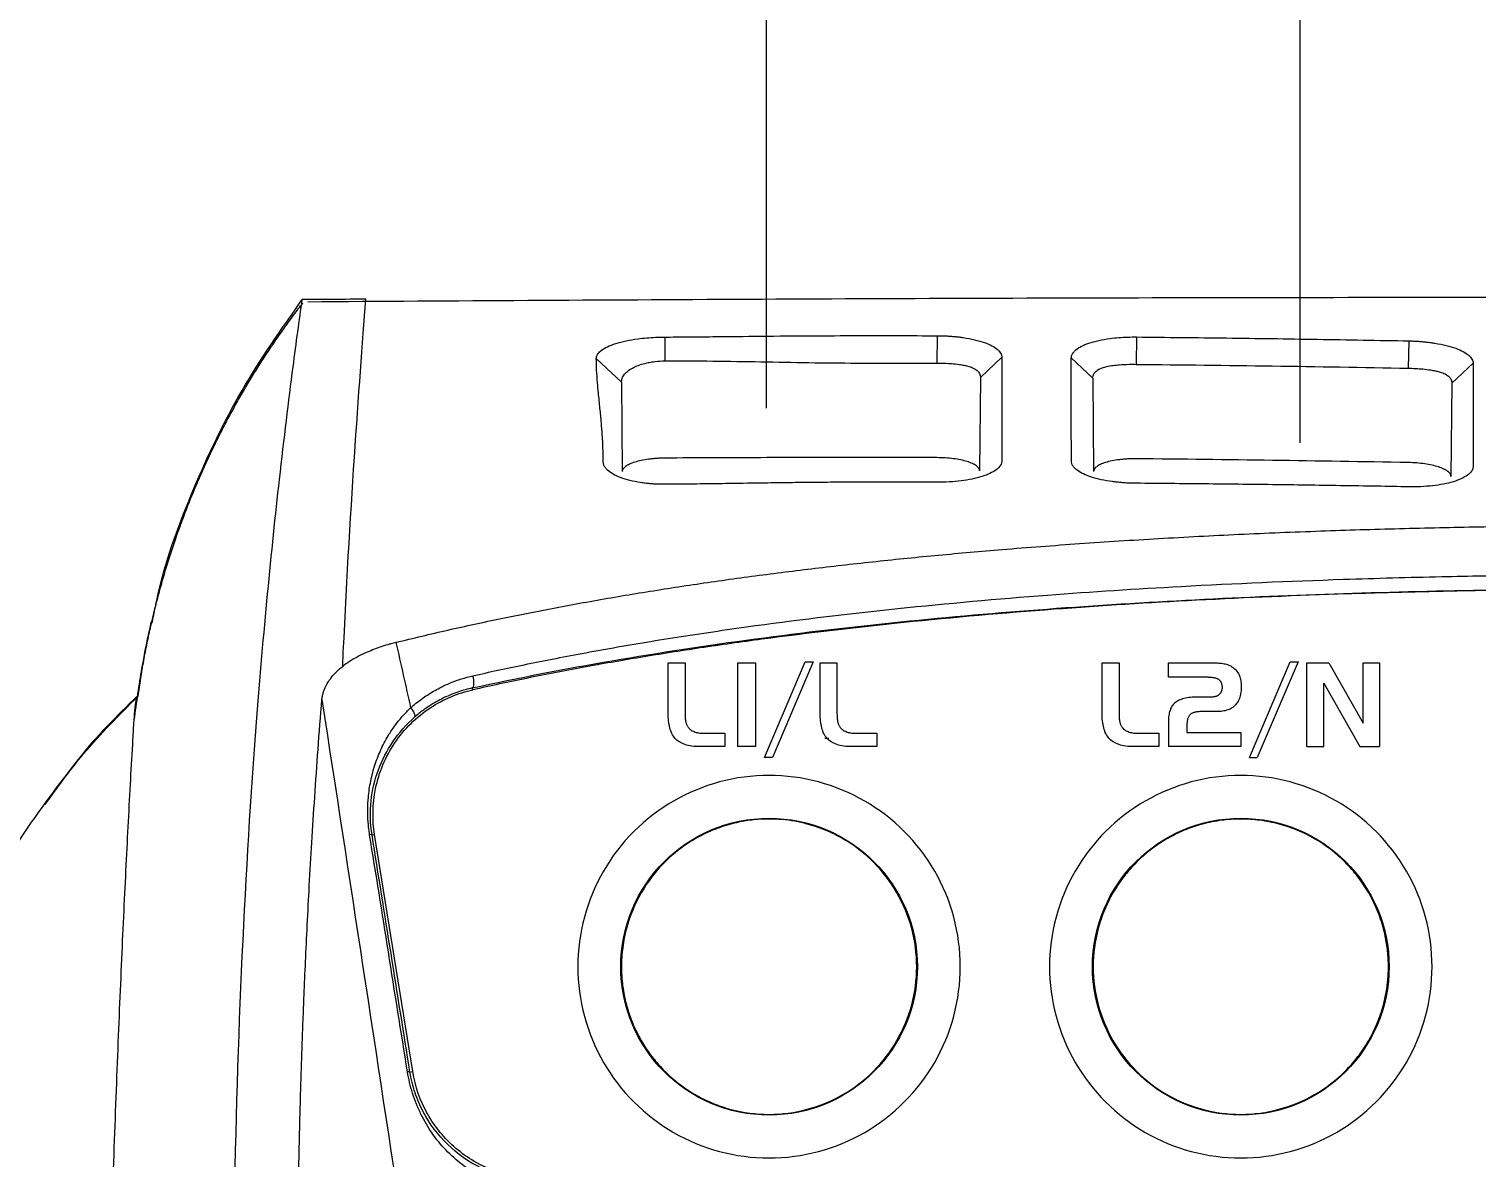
# Model space of a CAD drawing. Header units: inches. Extents: x 15 to 154, y 10 to 111.
# Drawn here: x 144.302 to 145.239, y 106.418 to 107.149 of the extents above; entities that cross this region are included whole.
import ezdxf

# ---------------------------------------------------------------- set-up
doc = ezdxf.new("R2010")
doc.units = ezdxf.units.IN
doc.header["$MEASUREMENT"] = 0
doc.layers.add('GRY_20AWG', color=250, linetype='Continuous')

# ---------------------------------------------------------------- blocks, each defined once
blk = doc.blocks.new('varia')
at = {"color": 177, "linetype": 'Continuous', "true_color": 0x293189}
for p, q in [((151.8707, 106.9733), (151.8709, 106.9425)), ((152.223, 106.975), (152.2229, 106.9396)), ((152.4812, 106.9734), (152.4808, 106.938)), ((152.8335, 106.9684), (152.8328, 106.933)), ((151.782, 106.9457), (151.8147, 106.9151)), ((152.3069, 106.9471), (152.2791, 106.921)), ((152.3968, 106.9466), (152.4246, 106.9201)), ((152.9168, 106.9396), (152.8891, 106.9138)), ((151.8147, 106.9151), (151.8157, 106.7992)), ((152.2791, 106.921), (152.2781, 106.8)), ((152.4246, 106.9201), (152.4257, 106.7992)), ((152.8891, 106.9138), (152.888, 106.7929)), ((152.2229, 106.7854), (152.119, 106.7855)), ((151.875, 106.4871), (151.875, 106.5516)), ((151.875, 106.5516), (151.8969, 106.5516)), ((151.8969, 106.5516), (151.8969, 106.486)), ((151.965, 106.5516), (151.988, 106.5516)), ((151.965, 106.4433), (151.965, 106.5516)), ((151.988, 106.5516), (151.988, 106.4433)), ((151.9998, 106.4293), (152.0524, 106.5529)), ((152.0629, 106.5529), (152.0099, 106.4293)), ((152.0524, 106.5529), (152.0629, 106.5529)), ((152.0717, 106.4871), (152.0717, 106.5516)), ((152.0717, 106.5516), (152.0935, 106.5516)), ((152.0935, 106.5516), (152.0935, 106.486)), ((152.4366, 106.4871), (152.4366, 106.5516)), ((152.4366, 106.5516), (152.4585, 106.5516)), ((152.4585, 106.5516), (152.4585, 106.486)), ((152.5224, 106.5333), (152.5224, 106.5516)), ((152.5224, 106.5516), (152.5839, 106.5516)), ((152.5839, 106.5516), (152.5858, 106.5516)), ((152.5858, 106.5516), (152.5877, 106.5515)), ((152.5877, 106.5515), (152.5895, 106.5514)), ((152.5895, 106.5514), (152.5912, 106.5512)), ((152.5912, 106.5512), (152.5929, 106.5509)), ((152.5929, 106.5509), (152.5945, 106.5506)), ((152.5945, 106.5506), (152.5961, 106.5503)), ((152.5961, 106.5503), (152.5976, 106.5499)), ((152.5976, 106.5499), (152.5991, 106.5494)), ((152.5991, 106.5494), (152.6005, 106.5489)), ((152.6005, 106.5489), (152.6018, 106.5483)), ((152.6018, 106.5483), (152.6031, 106.5477)), ((152.6031, 106.5477), (152.6043, 106.547)), ((152.6043, 106.547), (152.6055, 106.5463)), ((152.6055, 106.5463), (152.6066, 106.5455)), ((152.6066, 106.5455), (152.6077, 106.5446)), ((152.6077, 106.5446), (152.6087, 106.5436)), ((152.6087, 106.5436), (152.6098, 106.5426)), ((152.6098, 106.5426), (152.6107, 106.5415)), ((152.6107, 106.5415), (152.6116, 106.5403)), ((152.6116, 106.5403), (152.6124, 106.5391)), ((152.6272, 106.4293), (152.6798, 106.5529)), ((152.6904, 106.5529), (152.6373, 106.4293)), ((152.6798, 106.5529), (152.6904, 106.5529)), ((152.7016, 106.4433), (152.7016, 106.5516)), ((152.7016, 106.5516), (152.73, 106.5516)), ((152.73, 106.5516), (152.7744, 106.4735)), ((152.7744, 106.4735), (152.7744, 106.5516)), ((152.7744, 106.5516), (152.7956, 106.5516)), ((152.7956, 106.5516), (152.7956, 106.4433)), ((152.5738, 106.5333), (152.5224, 106.5333)), ((152.5738, 106.5333), (152.5751, 106.5333)), ((152.5751, 106.5333), (152.5763, 106.5332)), ((152.5763, 106.5332), (152.5774, 106.5332)), ((152.5774, 106.5332), (152.5786, 106.5331)), ((152.5786, 106.5331), (152.5796, 106.5329)), ((152.5796, 106.5329), (152.5807, 106.5328)), ((152.5807, 106.5328), (152.5816, 106.5326)), ((152.5816, 106.5326), (152.5826, 106.5324)), ((152.5826, 106.5324), (152.5834, 106.5322)), ((152.5834, 106.5322), (152.5843, 106.5319)), ((152.5843, 106.5319), (152.585, 106.5316)), ((152.585, 106.5316), (152.5858, 106.5313)), ((152.5858, 106.5313), (152.5865, 106.5309)), ((152.5865, 106.5309), (152.5871, 106.5306)), ((152.5871, 106.5306), (152.5877, 106.5302)), ((152.5877, 106.5302), (152.5883, 106.5297)), ((152.5883, 106.5297), (152.5887, 106.5293)), ((152.5887, 106.5293), (152.5891, 106.5289)), ((152.5891, 106.5289), (152.5895, 106.5284)), ((152.5895, 106.5284), (152.5898, 106.5279)), ((152.5898, 106.5279), (152.5901, 106.5274)), ((152.5901, 106.5274), (152.5904, 106.5269)), ((152.5904, 106.5269), (152.5907, 106.5263)), ((152.5907, 106.5263), (152.5909, 106.5257)), ((152.5909, 106.5257), (152.5911, 106.525)), ((152.5911, 106.525), (152.5913, 106.5243)), ((152.5913, 106.5243), (152.5915, 106.5236)), ((152.5915, 106.5236), (152.5916, 106.5229)), ((152.5916, 106.5229), (152.5917, 106.5221)), ((152.5917, 106.5221), (152.5918, 106.5213)), ((152.5918, 106.5213), (152.5918, 106.5205)), ((152.5918, 106.5205), (152.5918, 106.5196)), ((152.6124, 106.5391), (152.6131, 106.5378)), ((152.6131, 106.5378), (152.6138, 106.5364)), ((152.6138, 106.5364), (152.6144, 106.535)), ((152.6144, 106.535), (152.6149, 106.5335)), ((152.6149, 106.5335), (152.6154, 106.5319)), ((152.6154, 106.5319), (152.6158, 106.5303)), ((152.6158, 106.5303), (152.6161, 106.5286)), ((152.6161, 106.5286), (152.6163, 106.5268)), ((152.6163, 106.5268), (152.6165, 106.525)), ((152.6165, 106.525), (152.6166, 106.5231)), ((152.6166, 106.5231), (152.6167, 106.5212)), ((152.6167, 106.5212), (152.6166, 106.5193)), ((152.7235, 106.5255), (152.77, 106.4433)), ((152.7235, 106.4433), (152.7235, 106.5255)), ((151.6221, 106.5168), (151.6216, 106.5192)), ((152.5343, 106.5023), (152.5329, 106.5015)), ((152.5357, 106.5031), (152.5343, 106.5023)), ((152.5373, 106.5038), (152.5357, 106.5031)), ((152.5389, 106.5044), (152.5373, 106.5038)), ((152.5407, 106.505), (152.5389, 106.5044)), ((152.5425, 106.5056), (152.5407, 106.505)), ((152.5445, 106.506), (152.5425, 106.5056)), ((152.5465, 106.5064), (152.5445, 106.506)), ((152.5487, 106.5068), (152.5465, 106.5064)), ((152.5509, 106.507), (152.5487, 106.5068)), ((152.5533, 106.5073), (152.5509, 106.507)), ((152.5557, 106.5074), (152.5533, 106.5073)), ((152.5583, 106.5075), (152.5557, 106.5074)), ((152.5609, 106.5075), (152.5583, 106.5075)), ((152.5793, 106.5075), (152.5609, 106.5075)), ((152.5799, 106.5075), (152.5793, 106.5075)), ((152.5806, 106.5076), (152.5799, 106.5075)), ((152.5812, 106.5076), (152.5806, 106.5076)), ((152.5818, 106.5077), (152.5812, 106.5076)), ((152.5825, 106.5078), (152.5818, 106.5077)), ((152.5831, 106.508), (152.5825, 106.5078)), ((152.5836, 106.5082), (152.5831, 106.508)), ((152.5842, 106.5084), (152.5836, 106.5082)), ((152.5848, 106.5086), (152.5842, 106.5084)), ((152.5853, 106.5088), (152.5848, 106.5086)), ((152.5858, 106.5091), (152.5853, 106.5088)), ((152.5863, 106.5094), (152.5858, 106.5091)), ((152.5868, 106.5097), (152.5863, 106.5094)), ((152.5873, 106.51), (152.5868, 106.5097)), ((152.5878, 106.5104), (152.5873, 106.51)), ((152.5883, 106.5108), (152.5878, 106.5104)), ((152.5887, 106.5112), (152.5883, 106.5108)), ((152.5891, 106.5116), (152.5887, 106.5112)), ((152.5895, 106.5121), (152.5891, 106.5116)), ((152.5898, 106.5126), (152.5895, 106.5121)), ((152.5901, 106.513), (152.5898, 106.5126)), ((152.5904, 106.5136), (152.5901, 106.513)), ((152.5907, 106.5141), (152.5904, 106.5136)), ((152.5909, 106.5146), (152.5907, 106.5141)), ((152.5911, 106.5152), (152.5909, 106.5146)), ((152.5913, 106.5158), (152.5911, 106.5152)), ((152.5915, 106.5164), (152.5913, 106.5158)), ((152.5916, 106.517), (152.5915, 106.5164)), ((152.5917, 106.5176), (152.5916, 106.517)), ((152.5918, 106.5183), (152.5917, 106.5176)), ((152.5918, 106.5196), (152.5918, 106.519)), ((152.5918, 106.519), (152.5918, 106.5183)), ((152.6126, 106.502), (152.6118, 106.5007)), ((152.6132, 106.5032), (152.6126, 106.502)), ((152.6138, 106.5046), (152.6132, 106.5032)), ((152.6144, 106.506), (152.6138, 106.5046)), ((152.6148, 106.5074), (152.6144, 106.506)), ((152.6153, 106.5089), (152.6148, 106.5074)), ((152.6156, 106.5105), (152.6153, 106.5089)), ((152.6159, 106.5121), (152.6156, 106.5105)), ((152.6162, 106.5138), (152.6159, 106.5121)), ((152.6164, 106.5156), (152.6162, 106.5138)), ((152.6166, 106.5174), (152.6164, 106.5156)), ((152.6166, 106.5193), (152.6166, 106.5174)), ((151.875, 106.4843), (151.875, 106.4871)), ((151.8751, 106.4816), (151.875, 106.4843)), ((151.8969, 106.486), (151.8969, 106.4845)), ((151.8969, 106.4845), (151.8969, 106.4831)), ((151.8969, 106.4831), (151.897, 106.4818)), ((152.0717, 106.4843), (152.0717, 106.4871)), ((152.0718, 106.4816), (152.0717, 106.4843)), ((152.0935, 106.486), (152.0936, 106.4845)), ((152.0936, 106.4845), (152.0936, 106.4831)), ((152.0936, 106.4831), (152.0937, 106.4818)), ((152.4366, 106.4843), (152.4366, 106.4871)), ((152.4367, 106.4816), (152.4366, 106.4843)), ((152.4585, 106.486), (152.4585, 106.4845)), ((152.4585, 106.4845), (152.4586, 106.4831)), ((152.4586, 106.4831), (152.4586, 106.4818)), ((152.523, 106.4836), (152.5227, 106.4818)), ((152.5232, 106.4853), (152.523, 106.4836)), ((152.5236, 106.487), (152.5232, 106.4853)), ((152.524, 106.4886), (152.5236, 106.487)), ((152.5245, 106.4901), (152.524, 106.4886)), ((152.525, 106.4916), (152.5245, 106.4901)), ((152.5256, 106.4929), (152.525, 106.4916)), ((152.5263, 106.4942), (152.5256, 106.4929)), ((152.527, 106.4955), (152.5263, 106.4942)), ((152.5278, 106.4966), (152.527, 106.4955)), ((152.5286, 106.4977), (152.5278, 106.4966)), ((152.5295, 106.4987), (152.5286, 106.4977)), ((152.5305, 106.4996), (152.5295, 106.4987)), ((152.5317, 106.5006), (152.5305, 106.4996)), ((152.5329, 106.5015), (152.5317, 106.5006)), ((152.5491, 106.483), (152.5487, 106.4823)), ((152.5496, 106.4837), (152.5491, 106.483)), ((152.5501, 106.4843), (152.5496, 106.4837)), ((152.5506, 106.4848), (152.5501, 106.4843)), ((152.5512, 106.4853), (152.5506, 106.4848)), ((152.5518, 106.4857), (152.5512, 106.4853)), ((152.5524, 106.4861), (152.5518, 106.4857)), ((152.5531, 106.4865), (152.5524, 106.4861)), ((152.5538, 106.4868), (152.5531, 106.4865)), ((152.5546, 106.4871), (152.5538, 106.4868)), ((152.5554, 106.4874), (152.5546, 106.4871)), ((152.5562, 106.4876), (152.5554, 106.4874)), ((152.5571, 106.4879), (152.5562, 106.4876)), ((152.558, 106.4881), (152.5571, 106.4879)), ((152.5589, 106.4882), (152.558, 106.4881)), ((152.5599, 106.4884), (152.5589, 106.4882)), ((152.5609, 106.4885), (152.5599, 106.4884)), ((152.562, 106.4885), (152.5609, 106.4885)), ((152.5631, 106.4886), (152.562, 106.4885)), ((152.5642, 106.4886), (152.5631, 106.4886)), ((152.5845, 106.4886), (152.5642, 106.4886)), ((152.5866, 106.4886), (152.5845, 106.4886)), ((152.5886, 106.4887), (152.5866, 106.4886)), ((152.5906, 106.4889), (152.5886, 106.4887)), ((152.5924, 106.4892), (152.5906, 106.4889)), ((152.5942, 106.4895), (152.5924, 106.4892)), ((152.596, 106.4898), (152.5942, 106.4895)), ((152.5976, 106.4903), (152.596, 106.4898)), ((152.5992, 106.4908), (152.5976, 106.4903)), ((152.6007, 106.4914), (152.5992, 106.4908)), ((152.6022, 106.492), (152.6007, 106.4914)), ((152.6035, 106.4928), (152.6022, 106.492)), ((152.6048, 106.4936), (152.6035, 106.4928)), ((152.6061, 106.4944), (152.6048, 106.4936)), ((152.6072, 106.4954), (152.6061, 106.4944)), ((152.6083, 106.4964), (152.6072, 106.4954)), ((152.6094, 106.4975), (152.6083, 106.4964)), ((152.6102, 106.4985), (152.6094, 106.4975)), ((152.6111, 106.4996), (152.6102, 106.4985)), ((152.6118, 106.5007), (152.6111, 106.4996)), ((151.8753, 106.479), (151.8751, 106.4816)), ((151.8756, 106.4765), (151.8753, 106.479)), ((151.8759, 106.4741), (151.8756, 106.4765)), ((151.8762, 106.4718), (151.8759, 106.4741)), ((151.8767, 106.4696), (151.8762, 106.4718)), ((151.8772, 106.4675), (151.8767, 106.4696)), ((151.8778, 106.4655), (151.8772, 106.4675)), ((151.8784, 106.4636), (151.8778, 106.4655)), ((151.897, 106.4818), (151.8971, 106.4805)), ((151.8971, 106.4805), (151.8972, 106.4792)), ((151.8972, 106.4792), (151.8974, 106.478)), ((151.8974, 106.478), (151.8976, 106.4769)), ((151.8976, 106.4769), (151.8978, 106.4758)), ((151.8978, 106.4758), (151.898, 106.4747)), ((151.898, 106.4747), (151.8983, 106.4738)), ((151.8983, 106.4738), (151.8986, 106.4728)), ((151.8986, 106.4728), (151.8989, 106.4719)), ((151.8989, 106.4719), (151.8992, 106.4711)), ((151.8992, 106.4711), (151.8996, 106.4703)), ((151.8996, 106.4703), (151.9, 106.4696)), ((151.9, 106.4696), (151.9005, 106.4689)), ((151.9005, 106.4689), (151.9012, 106.4679)), ((151.9012, 106.4679), (151.902, 106.467)), ((151.902, 106.467), (151.9029, 106.4661)), ((151.9029, 106.4661), (151.9039, 106.4653)), ((151.9039, 106.4653), (151.9049, 106.4645)), ((151.9049, 106.4645), (151.9061, 106.4639)), ((152.072, 106.479), (152.0718, 106.4816)), ((152.0722, 106.4765), (152.072, 106.479)), ((152.0725, 106.4741), (152.0722, 106.4765)), ((152.0729, 106.4718), (152.0725, 106.4741)), ((152.0733, 106.4696), (152.0729, 106.4718)), ((152.0739, 106.4675), (152.0733, 106.4696)), ((152.0745, 106.4655), (152.0739, 106.4675)), ((152.0751, 106.4636), (152.0745, 106.4655)), ((152.0937, 106.4818), (152.0938, 106.4805)), ((152.0938, 106.4805), (152.0939, 106.4792)), ((152.0939, 106.4792), (152.094, 106.478)), ((152.094, 106.478), (152.0942, 106.4769)), ((152.0942, 106.4769), (152.0944, 106.4758)), ((152.0944, 106.4758), (152.0947, 106.4747)), ((152.0947, 106.4747), (152.0949, 106.4738)), ((152.0949, 106.4738), (152.0952, 106.4728)), ((152.0952, 106.4728), (152.0956, 106.4719)), ((152.0956, 106.4719), (152.0959, 106.4711)), ((152.0959, 106.4711), (152.0963, 106.4703)), ((152.0963, 106.4703), (152.0967, 106.4696)), ((152.0967, 106.4696), (152.0971, 106.4689)), ((152.0971, 106.4689), (152.0978, 106.4679)), ((152.0978, 106.4679), (152.0987, 106.467)), ((152.0987, 106.467), (152.0996, 106.4661)), ((152.0996, 106.4661), (152.1005, 106.4653)), ((152.1005, 106.4653), (152.1016, 106.4645)), ((152.1016, 106.4645), (152.1027, 106.4639)), ((152.4369, 106.479), (152.4367, 106.4816)), ((152.4372, 106.4765), (152.4369, 106.479)), ((152.4375, 106.4741), (152.4372, 106.4765)), ((152.4379, 106.4718), (152.4375, 106.4741)), ((152.4383, 106.4696), (152.4379, 106.4718)), ((152.4388, 106.4675), (152.4383, 106.4696)), ((152.4394, 106.4655), (152.4388, 106.4675)), ((152.4401, 106.4636), (152.4394, 106.4655)), ((152.4586, 106.4818), (152.4587, 106.4805)), ((152.4587, 106.4805), (152.4588, 106.4792)), ((152.4588, 106.4792), (152.459, 106.478)), ((152.459, 106.478), (152.4592, 106.4769)), ((152.4592, 106.4769), (152.4594, 106.4758)), ((152.4594, 106.4758), (152.4596, 106.4747)), ((152.4596, 106.4747), (152.4599, 106.4738)), ((152.4599, 106.4738), (152.4602, 106.4728)), ((152.4602, 106.4728), (152.4605, 106.4719)), ((152.4605, 106.4719), (152.4608, 106.4711)), ((152.4608, 106.4711), (152.4612, 106.4703)), ((152.4612, 106.4703), (152.4616, 106.4696)), ((152.4616, 106.4696), (152.4621, 106.4689)), ((152.4621, 106.4689), (152.4628, 106.4679)), ((152.4628, 106.4679), (152.4636, 106.467)), ((152.4636, 106.467), (152.4645, 106.4661)), ((152.4645, 106.4661), (152.4655, 106.4653)), ((152.4655, 106.4653), (152.4665, 106.4645)), ((152.4665, 106.4645), (152.4677, 106.4639)), ((152.5225, 106.4779), (152.5224, 106.4759)), ((152.5224, 106.4759), (152.5224, 106.4433)), ((152.5226, 106.4799), (152.5225, 106.4779)), ((152.5227, 106.4818), (152.5226, 106.4799)), ((152.5463, 106.4713), (152.5462, 106.4698)), ((152.5462, 106.4698), (152.5462, 106.4683)), ((152.5462, 106.4683), (152.5462, 106.4616)), ((152.5465, 106.4741), (152.5463, 106.4727)), ((152.5463, 106.4727), (152.5463, 106.4713)), ((152.5466, 106.4753), (152.5465, 106.4741)), ((152.5468, 106.4766), (152.5466, 106.4753)), ((152.547, 106.4777), (152.5468, 106.4766)), ((152.5473, 106.4788), (152.547, 106.4777)), ((152.5476, 106.4798), (152.5473, 106.4788)), ((152.5479, 106.4807), (152.5476, 106.4798)), ((152.5483, 106.4815), (152.5479, 106.4807)), ((152.5487, 106.4823), (152.5483, 106.4815)), ((151.8792, 106.4618), (151.8784, 106.4636)), ((151.88, 106.4601), (151.8792, 106.4618)), ((151.8808, 106.4585), (151.88, 106.4601)), ((151.8818, 106.457), (151.8808, 106.4585)), ((151.8828, 106.4556), (151.8818, 106.457)), ((151.8838, 106.4543), (151.8828, 106.4556)), ((151.8851, 106.453), (151.8838, 106.4543)), ((151.8864, 106.4517), (151.8851, 106.453)), ((151.8879, 106.4505), (151.8864, 106.4517)), ((151.8895, 106.4495), (151.8879, 106.4505)), ((151.8911, 106.4485), (151.8895, 106.4495)), ((151.8929, 106.4476), (151.8911, 106.4485)), ((151.8948, 106.4468), (151.8929, 106.4476)), ((151.8968, 106.446), (151.8948, 106.4468)), ((151.8988, 106.4454), (151.8968, 106.446)), ((151.9061, 106.4639), (151.9073, 106.4633)), ((151.9073, 106.4633), (151.9086, 106.4627)), ((151.9086, 106.4627), (151.9099, 106.4622)), ((151.9099, 106.4622), (151.9114, 106.4618)), ((151.9114, 106.4618), (151.9129, 106.4615)), ((151.9129, 106.4615), (151.9145, 106.4612)), ((151.9145, 106.4612), (151.9162, 106.4609)), ((151.9162, 106.4609), (151.9179, 106.4608)), ((151.9179, 106.4608), (151.9198, 106.4607)), ((151.9198, 106.4607), (151.9217, 106.4607)), ((151.9217, 106.4607), (151.9484, 106.4607)), ((151.9484, 106.4607), (151.9484, 106.4433)), ((152.0758, 106.4618), (152.0751, 106.4636)), ((152.0766, 106.4601), (152.0758, 106.4618)), ((152.0775, 106.4585), (152.0766, 106.4601)), ((152.0784, 106.457), (152.0775, 106.4585)), ((152.083, 106.4539), (152.0777, 106.4538)), ((152.0794, 106.4556), (152.0784, 106.457)), ((152.0805, 106.4543), (152.0794, 106.4556)), ((152.0818, 106.453), (152.0805, 106.4543)), ((152.0831, 106.4517), (152.0818, 106.453)), ((152.0846, 106.4505), (152.0831, 106.4517)), ((152.0861, 106.4495), (152.0846, 106.4505)), ((152.0878, 106.4485), (152.0861, 106.4495)), ((152.0896, 106.4476), (152.0878, 106.4485)), ((152.0914, 106.4468), (152.0896, 106.4476)), ((152.0934, 106.446), (152.0914, 106.4468)), ((152.0955, 106.4454), (152.0934, 106.446)), ((152.1027, 106.4639), (152.1039, 106.4633)), ((152.1039, 106.4633), (152.1052, 106.4627)), ((152.1052, 106.4627), (152.1066, 106.4622)), ((152.1066, 106.4622), (152.108, 106.4618)), ((152.108, 106.4618), (152.1096, 106.4615)), ((152.1096, 106.4615), (152.1112, 106.4612)), ((152.1112, 106.4612), (152.1128, 106.4609)), ((152.1128, 106.4609), (152.1146, 106.4608)), ((152.1146, 106.4608), (152.1165, 106.4607)), ((152.1165, 106.4607), (152.1184, 106.4607)), ((152.1184, 106.4607), (152.1451, 106.4607)), ((152.1451, 106.4607), (152.1451, 106.4433)), ((152.4408, 106.4618), (152.4401, 106.4636)), ((152.4416, 106.4601), (152.4408, 106.4618)), ((152.4424, 106.4585), (152.4416, 106.4601)), ((152.4434, 106.457), (152.4424, 106.4585)), ((152.4444, 106.4556), (152.4434, 106.457)), ((152.4455, 106.4543), (152.4444, 106.4556)), ((152.4467, 106.453), (152.4455, 106.4543)), ((152.4481, 106.4517), (152.4467, 106.453)), ((152.4495, 106.4505), (152.4481, 106.4517)), ((152.4511, 106.4495), (152.4495, 106.4505)), ((152.4528, 106.4485), (152.4511, 106.4495)), ((152.4545, 106.4476), (152.4528, 106.4485)), ((152.4564, 106.4468), (152.4545, 106.4476)), ((152.4584, 106.446), (152.4564, 106.4468)), ((152.4605, 106.4454), (152.4584, 106.446)), ((152.4677, 106.4639), (152.4689, 106.4633)), ((152.4689, 106.4633), (152.4702, 106.4627)), ((152.4702, 106.4627), (152.4715, 106.4622)), ((152.4715, 106.4622), (152.473, 106.4618)), ((152.473, 106.4618), (152.4745, 106.4615)), ((152.4745, 106.4615), (152.4761, 106.4612)), ((152.4761, 106.4612), (152.4778, 106.4609)), ((152.4778, 106.4609), (152.4796, 106.4608)), ((152.4796, 106.4608), (152.4814, 106.4607)), ((152.4814, 106.4607), (152.4833, 106.4607)), ((152.4833, 106.4607), (152.51, 106.4607)), ((152.51, 106.4607), (152.51, 106.4433)), ((152.5462, 106.4616), (152.6162, 106.4616)), ((152.6162, 106.4616), (152.6162, 106.4433)), ((151.901, 106.4448), (151.8988, 106.4454)), ((151.9033, 106.4443), (151.901, 106.4448)), ((151.9057, 106.444), (151.9033, 106.4443)), ((151.9082, 106.4436), (151.9057, 106.444)), ((151.9108, 106.4434), (151.9082, 106.4436)), ((151.9135, 106.4433), (151.9108, 106.4434)), ((151.9163, 106.4433), (151.9135, 106.4433)), ((151.9484, 106.4433), (151.9163, 106.4433)), ((151.988, 106.4433), (151.965, 106.4433)), ((152.0099, 106.4293), (151.9998, 106.4293)), ((152.0977, 106.4448), (152.0955, 106.4454)), ((152.1, 106.4443), (152.0977, 106.4448)), ((152.1024, 106.444), (152.1, 106.4443)), ((152.1049, 106.4436), (152.1024, 106.444)), ((152.1074, 106.4434), (152.1049, 106.4436)), ((152.1101, 106.4433), (152.1074, 106.4434)), ((152.113, 106.4433), (152.1101, 106.4433)), ((152.1451, 106.4433), (152.113, 106.4433)), ((152.4626, 106.4448), (152.4605, 106.4454)), ((152.4649, 106.4443), (152.4626, 106.4448)), ((152.4673, 106.444), (152.4649, 106.4443)), ((152.4698, 106.4436), (152.4673, 106.444)), ((152.4724, 106.4434), (152.4698, 106.4436)), ((152.4751, 106.4433), (152.4724, 106.4434)), ((152.4779, 106.4433), (152.4751, 106.4433)), ((152.51, 106.4433), (152.4779, 106.4433)), ((152.6162, 106.4433), (152.5224, 106.4433)), ((152.6272, 106.4293), (152.6373, 106.4293)), ((152.7016, 106.4433), (152.7235, 106.4433)), ((152.77, 106.4433), (152.7956, 106.4433)), ((151.4918, 106.329), (151.4951, 106.3295)), ((151.5445, 106.0228), (151.4951, 106.3295)), ((151.5409, 106.0222), (151.5445, 106.0228))]:
    blk.add_line(p, q, dxfattribs=at)
at = {"color": 177, "linetype": 'Continuous', "true_color": 0x293189, "flags": 128}
for points in [[(151.6216, 106.5192), (151.6223, 106.5197), (151.623, 106.5208), (151.6234, 106.5224), (151.6236, 106.5244), (151.6236, 106.5268), (151.6234, 106.5294), (151.6229, 106.5322), (151.6223, 106.535)], [(151.5417, 106.4935), (151.5432, 106.4916), (151.5446, 106.4896), (151.5457, 106.4877), (151.5465, 106.486), (151.5471, 106.4844), (151.5473, 106.483), (151.5472, 106.482), (151.5467, 106.4813)]]:
    blk.add_lwpolyline(points, dxfattribs=at)
at = {"color": 177, "linetype": 'Continuous', "true_color": 0x293189}
for centre in [(152.0056, 106.1586), (152.6161, 106.1586)]:
    blk.add_circle(centre, 0.192, dxfattribs=at)
for centre, radius, start, end in [((151.4897, 106.3246), 0.00485, 64.9572, 102.043), ((151.5387, 106.0177), 0.00496, 63.4555, 102.0612)]:
    blk.add_arc(centre, radius, start, end, dxfattribs=at)
for points, knots in [([(151.189, 106.5086), (151.1901, 106.5163), (151.1923, 106.5317), (151.1963, 106.5546), (151.2006, 106.5773), (151.2055, 106.5997), (151.2108, 106.6218), (151.2165, 106.6437), (151.2226, 106.6653), (151.2291, 106.6866), (151.2361, 106.7076), (151.2433, 106.7284), (151.251, 106.7488), (151.259, 106.769), (151.2674, 106.7888), (151.2761, 106.8083), (151.2851, 106.8276), (151.2944, 106.8464), (151.304, 106.865), (151.3139, 106.8833), (151.3241, 106.9012), (151.3345, 106.9188), (151.3452, 106.9361), (151.3562, 106.953), (151.3674, 106.9696), (151.3788, 106.9859), (151.3904, 107.0019), (151.3983, 107.0123), (151.4023, 107.0175)], [0, 0, 0, 0, 0.042336, 0.084366, 0.126089, 0.167503, 0.208609, 0.249405, 0.289892, 0.330067, 0.369931, 0.409483, 0.448724, 0.487651, 0.526266, 0.564568, 0.602558, 0.640236, 0.677602, 0.714657, 0.751401, 0.787836, 0.823962, 0.85978, 0.895292, 0.930498, 0.9654, 1, 1, 1, 1]), ([(151.2073, 106.6031), (151.21, 106.6171), (151.2214, 106.6767), (151.2596, 106.7782), (151.3197, 106.9056), (151.3743, 106.9832), (151.4015, 107.0217)], [0, 0, 0, 0, 0.093072, 0.395378, 0.699263, 1, 1, 1, 1]), ([(151.3123, 105.6632), (151.3123, 105.7209), (151.3128, 105.7776), (151.3172, 106.07), (151.3345, 106.4211), (151.3677, 106.7582), (151.384, 106.8909), (151.3938, 106.9663), (151.3978, 106.9954), (151.4015, 107.0217)], [0, 0, 0, 0, 0.517739, 0.517739, 2.721981, 4.086011, 4.876594, 4.876594, 5.450041, 5.450041, 5.450041, 5.450041]), ([(151.4085, 107.0191), (151.5983, 107.0203), (151.9792, 107.0227), (152.5554, 107.0247), (152.9412, 107.0249), (153.134, 107.0251)], [0, 0, 0, 0, 0.331909, 0.666236, 1, 1, 1, 1]), ([(151.4538, 106.5472), (151.4583, 106.647), (151.4637, 106.7377), (151.4743, 106.8971), (151.4795, 106.9659), (151.4836, 107.0223)], [0, 0, 0, 0, 0.5, 0.5, 1, 1, 1, 1]), ([(151.782, 106.9457), (151.7821, 106.9465), (151.7821, 106.9479), (151.7829, 106.9499), (151.7842, 106.952), (151.7861, 106.954), (151.7896, 106.957), (151.7959, 106.9608), (151.8069, 106.965), (151.8203, 106.9685), (151.8342, 106.9709), (151.8472, 106.9723), (151.8588, 106.9731), (151.8667, 106.9733), (151.8707, 106.9733)], [0, 0, 0, 0, 0.050271, 0.100182, 0.150013, 0.200049, 0.250569, 0.376187, 0.500611, 0.625917, 0.750289, 0.834047, 0.916734, 1, 1, 1, 1]), ([(151.8707, 106.9733), (151.8802, 106.9734), (151.9008, 106.9735), (151.9422, 106.9739), (151.9964, 106.9745), (152.0585, 106.975), (152.0999, 106.9751), (152.119, 106.9752)], [0, 0, 0, 0, 0.1142851, 0.2500018, 0.499984, 0.7694685, 1, 1, 1, 1]), ([(152.119, 106.9752), (152.1364, 106.9752), (152.1711, 106.9752), (152.2058, 106.9751), (152.223, 106.975)], [0, 0, 0, 0, 0.503636, 1, 1, 1, 1]), ([(152.223, 106.975), (152.225, 106.975), (152.2289, 106.975), (152.2347, 106.9748), (152.2404, 106.9744), (152.246, 106.974), (152.2516, 106.9734), (152.2605, 106.9722), (152.2721, 106.97), (152.2846, 106.9664), (152.2945, 106.9622), (152.3003, 106.9582), (152.3036, 106.9549), (152.3054, 106.9523), (152.3067, 106.9497), (152.3068, 106.948), (152.3069, 106.9471)], [0, 0, 0, 0, 0.04168, 0.083042, 0.124338, 0.165821, 0.207742, 0.250344, 0.373822, 0.499504, 0.622344, 0.749085, 0.810596, 0.874457, 0.939088, 1, 1, 1, 1]), ([(152.3968, 106.9466), (152.3969, 106.9472), (152.3969, 106.9483), (152.3975, 106.95), (152.3985, 106.952), (152.4002, 106.9543), (152.4035, 106.9576), (152.4093, 106.9615), (152.4193, 106.9656), (152.4318, 106.9691), (152.4452, 106.9714), (152.4579, 106.9727), (152.4695, 106.9734), (152.4773, 106.9734), (152.4812, 106.9734)], [0, 0, 0, 0, 0.040315, 0.082112, 0.12553, 0.189161, 0.250895, 0.377807, 0.500561, 0.626188, 0.749847, 0.833993, 0.916721, 1, 1, 1, 1]), ([(152.4812, 106.9734), (152.52, 106.973), (152.598, 106.9722), (152.7155, 106.9705), (152.7941, 106.9691), (152.8335, 106.9684)], [0, 0, 0, 0, 0.3307315, 0.6640683, 1, 1, 1, 1]), ([(152.8335, 106.9684), (152.8355, 106.9683), (152.8394, 106.9682), (152.8451, 106.9679), (152.8508, 106.9675), (152.8564, 106.9669), (152.862, 106.9662), (152.8708, 106.9649), (152.8824, 106.9626), (152.8947, 106.9589), (152.9046, 106.9545), (152.9103, 106.9506), (152.9136, 106.9472), (152.9154, 106.9447), (152.9166, 106.9421), (152.9168, 106.9404), (152.9169, 106.9396)], [0, 0, 0, 0, 0.0416519, 0.0829944, 0.1242804, 0.1657636, 0.2076945, 0.2503157, 0.3737345, 0.4994214, 0.6222441, 0.7490082, 0.8104932, 0.874412, 0.9391496, 1, 1, 1, 1]), ([(151.791, 106.8117), (151.791, 106.8157), (151.7909, 106.8236), (151.7905, 106.8353), (151.7897, 106.8482), (151.7885, 106.8636), (151.7868, 106.8816), (151.785, 106.8989), (151.7835, 106.9155), (151.7824, 106.9304), (151.7821, 106.9408), (151.782, 106.9457)], [0, 0, 0, 0, 0.082273, 0.165581, 0.249929, 0.358907, 0.499845, 0.649294, 0.749845, 0.882275, 1, 1, 1, 1]), ([(151.8147, 106.9151), (151.8147, 106.9167), (151.8153, 106.9201), (151.8183, 106.9252), (151.8235, 106.9301), (151.8304, 106.9342), (151.8384, 106.9375), (151.8463, 106.9397), (151.853, 106.941), (151.8608, 106.9421), (151.8666, 106.9425), (151.8709, 106.9425)], [2, 2, 2, 2, 2.358582, 2.771605, 3.173075, 3.568828, 3.919417, 4.274657, 4.512728, 4.661605, 5.109554, 5.109554, 5.109554, 5.109554]), ([(151.8709, 106.9425), (151.9123, 106.9428), (151.9949, 106.9414), (152.0776, 106.9397), (152.119, 106.9397)], [2, 2, 2, 2, 4.797123, 7.594349, 7.594349, 7.594349, 7.594349]), ([(152.119, 106.9397), (152.1363, 106.9397), (152.1709, 106.9397), (152.2056, 106.9396), (152.2229, 106.9396)], [2, 2, 2, 2, 3.17099, 4.341925, 4.341925, 4.341925, 4.341925]), ([(152.2229, 106.9396), (152.2261, 106.9396), (152.2326, 106.9395), (152.2424, 106.939), (152.2509, 106.9381), (152.2579, 106.9369), (152.2636, 106.9356), (152.2698, 106.9335), (152.2749, 106.9304), (152.2784, 106.9262), (152.2792, 106.9228), (152.2792, 106.921)], [2, 2, 2, 2, 2.362977, 2.723375, 3.13571, 3.389115, 3.638669, 3.967066, 4.407616, 4.753707, 5.177187, 5.177187, 5.177187, 5.177187]), ([(152.3069, 106.9471), (152.3069, 106.9415), (152.3069, 106.9303), (152.3069, 106.9131), (152.3069, 106.8871), (152.3069, 106.8571), (152.307, 106.8288), (152.3068, 106.8156), (152.3068, 106.812)], [0, 0, 0, 0, 0.133335, 0.26667, 0.400006, 0.725163, 0.925162, 1, 1, 1, 1]), ([(152.397, 106.8115), (152.397, 106.8149), (152.3968, 106.8274), (152.3968, 106.8543), (152.3968, 106.8917), (152.3968, 106.9239), (152.3968, 106.9419), (152.3968, 106.9466)], [0, 0, 0, 0, 0.069231, 0.259707, 0.571422, 0.887858, 1, 1, 1, 1]), ([(152.4246, 106.9201), (152.4246, 106.922), (152.4254, 106.9255), (152.4288, 106.9294), (152.4341, 106.9327), (152.4416, 106.9351), (152.4504, 106.9367), (152.4601, 106.9377), (152.4702, 106.9381), (152.4777, 106.9381), (152.4808, 106.938)], [2, 2, 2, 2, 2.434498, 2.791773, 3.150171, 3.624448, 4.021117, 4.347658, 4.841295, 5.183888, 5.183888, 5.183888, 5.183888]), ([(152.4808, 106.938), (152.5395, 106.9374), (152.6568, 106.9361), (152.7742, 106.9341), (152.8328, 106.933)], [2, 2, 2, 2, 5.967569, 9.936871, 9.936871, 9.936871, 9.936871]), ([(152.8328, 106.933), (152.836, 106.9329), (152.8424, 106.9327), (152.8522, 106.932), (152.8607, 106.931), (152.8677, 106.9297), (152.8734, 106.9283), (152.8797, 106.9262), (152.8849, 106.9231), (152.8883, 106.919), (152.8891, 106.9156), (152.8891, 106.9138)], [2, 2, 2, 2, 2.35957, 2.716859, 3.127589, 3.381685, 3.631987, 3.961376, 4.402718, 4.748364, 5.170995, 5.170995, 5.170995, 5.170995]), ([(152.9169, 106.9396), (152.9169, 106.9331), (152.9169, 106.9207), (152.9169, 106.9022), (152.9169, 106.8852), (152.9169, 106.8695), (152.9169, 106.8554), (152.9169, 106.8429), (152.9169, 106.8322), (152.9169, 106.8231), (152.9168, 106.8159), (152.9168, 106.8106), (152.9168, 106.8072), (152.9167, 106.8055), (152.9167, 106.805)], [0, 0, 0, 0, 0.156047, 0.298876, 0.428486, 0.544876, 0.648045, 0.737993, 0.814718, 0.878221, 0.9285, 0.965557, 0.98939, 1, 1, 1, 1]), ([(151.8708, 106.7828), (151.8686, 106.7828), (151.8643, 106.7828), (151.8578, 106.783), (151.8515, 106.7835), (151.8453, 106.7841), (151.8364, 106.7853), (151.8251, 106.7876), (151.8131, 106.7913), (151.8033, 106.7958), (151.797, 106.8003), (151.7933, 106.8044), (151.7913, 106.808), (151.7911, 106.8105), (151.791, 106.8117)], [0, 0, 0, 0, 0.050509, 0.100388, 0.15, 0.199716, 0.249901, 0.373919, 0.499596, 0.623792, 0.749754, 0.833789, 0.916795, 1, 1, 1, 1]), ([(151.8709, 106.8167), (151.8691, 106.8166), (151.8654, 106.8166), (151.86, 106.8163), (151.8547, 106.8158), (151.8479, 106.815), (151.8399, 106.8137), (151.8316, 106.8115), (151.8246, 106.8089), (151.8196, 106.8059), (151.8163, 106.8026), (151.8159, 106.8003), (151.8157, 106.7992)], [0, 0, 0, 0, 0.062252, 0.123811, 0.185344, 0.247519, 0.369353, 0.492311, 0.618145, 0.745064, 0.872159, 1, 1, 1, 1]), ([(152.119, 106.8174), (152.0776, 106.8174), (151.9949, 106.8173), (151.9122, 106.8169), (151.8709, 106.8167)], [0, 0, 0, 0, 0.500564, 1, 1, 1, 1]), ([(152.2229, 106.8173), (152.2056, 106.8173), (152.1709, 106.8174), (152.1363, 106.8174), (152.119, 106.8174)], [0, 0, 0, 0, 0.4997932, 1, 1, 1, 1]), ([(152.2781, 106.8), (152.2781, 106.8006), (152.278, 106.8017), (152.2771, 106.8034), (152.2758, 106.805), (152.2734, 106.8072), (152.2692, 106.8097), (152.2622, 106.8123), (152.2539, 106.8144), (152.2443, 106.816), (152.2339, 106.8171), (152.2266, 106.8172), (152.2229, 106.8173)], [0, 0, 0, 0, 0.064377, 0.128003, 0.191443, 0.255269, 0.382178, 0.508044, 0.630954, 0.752806, 0.876325, 1, 1, 1, 1]), ([(152.3068, 106.812), (152.3066, 106.8113), (152.3064, 106.8098), (152.3054, 106.8077), (152.304, 106.8056), (152.302, 106.8035), (152.2983, 106.8005), (152.2918, 106.7967), (152.2812, 106.7927), (152.2685, 106.7894), (152.2543, 106.787), (152.2389, 106.7856), (152.2283, 106.7854), (152.2229, 106.7854)], [0, 0, 0, 0, 0.050013, 0.099751, 0.149555, 0.19976, 0.250697, 0.375457, 0.500343, 0.624863, 0.74994, 0.872686, 1, 1, 1, 1]), ([(152.481, 106.7841), (152.4788, 106.7841), (152.4746, 106.7842), (152.4682, 106.7844), (152.462, 106.7849), (152.4559, 106.7855), (152.4468, 106.7866), (152.4354, 106.7886), (152.4226, 106.792), (152.412, 106.7961), (152.4047, 106.8004), (152.4003, 106.8044), (152.3977, 106.8079), (152.3972, 106.8103), (152.397, 106.8115)], [0, 0, 0, 0, 0.050959, 0.101218, 0.151025, 0.200636, 0.25031, 0.375903, 0.499852, 0.624702, 0.749434, 0.833649, 0.916653, 1, 1, 1, 1]), ([(152.4808, 106.8158), (152.479, 106.8158), (152.4752, 106.8158), (152.4697, 106.8156), (152.4643, 106.8152), (152.4573, 106.8145), (152.4492, 106.8132), (152.4409, 106.8111), (152.4342, 106.8085), (152.4293, 106.8056), (152.4262, 106.8025), (152.4258, 106.8003), (152.4256, 106.7992)], [0, 0, 0, 0, 0.063799, 0.126602, 0.189101, 0.251997, 0.37723, 0.503682, 0.626392, 0.75069, 0.875056, 1, 1, 1, 1]), ([(152.8328, 106.8109), (152.7743, 106.8119), (152.657, 106.8139), (152.5397, 106.8152), (152.4808, 106.8158)], [0, 0, 0, 0, 0.498834, 1, 1, 1, 1]), ([(152.888, 106.7929), (152.888, 106.7935), (152.8879, 106.7946), (152.8871, 106.7963), (152.8858, 106.7979), (152.8833, 106.8001), (152.8791, 106.8026), (152.8722, 106.8053), (152.8639, 106.8076), (152.8543, 106.8093), (152.8438, 106.8105), (152.8365, 106.8108), (152.8328, 106.8109)], [0, 0, 0, 0, 0.064296, 0.127865, 0.191274, 0.255095, 0.381937, 0.50782, 0.630829, 0.752762, 0.87635, 1, 1, 1, 1]), ([(152.9167, 106.805), (152.9166, 106.8043), (152.9164, 106.8028), (152.9154, 106.8007), (152.914, 106.7986), (152.912, 106.7966), (152.9083, 106.7936), (152.9019, 106.7899), (152.8913, 106.786), (152.8787, 106.7828), (152.8645, 106.7807), (152.8491, 106.7795), (152.8385, 106.7795), (152.8332, 106.7795)], [0, 0, 0, 0, 0.050032, 0.099783, 0.149589, 0.199786, 0.250702, 0.375553, 0.500386, 0.62493, 0.74999, 0.872478, 1, 1, 1, 1]), ([(152.119, 106.7855), (152.1091, 106.7855), (152.0884, 106.7854), (152.0584, 106.7851), (152.027, 106.7848), (151.9911, 106.7842), (151.959, 106.7838), (151.9273, 106.7833), (151.9011, 106.783), (151.8804, 106.7828), (151.8708, 106.7828)], [0, 0, 0, 0, 0.11927, 0.249978, 0.36225, 0.499978, 0.683345, 0.749989, 0.883818, 1, 1, 1, 1]), ([(152.8332, 106.7795), (152.8197, 106.7798), (152.7903, 106.7803), (152.7316, 106.7812), (152.6572, 106.7823), (152.5692, 106.7833), (152.5105, 106.7838), (152.481, 106.7841)], [0, 0, 0, 0, 0.115014, 0.25001, 0.500012, 0.748945, 1, 1, 1, 1]), ([(151.5228, 106.5782), (151.5339, 106.5809), (151.5562, 106.5864), (151.5901, 106.5942), (151.6243, 106.6018), (151.6589, 106.6092), (151.6939, 106.6163), (151.7292, 106.6231), (151.765, 106.6297), (151.8012, 106.6361), (151.8377, 106.6422), (151.8747, 106.6481), (151.912, 106.6538), (151.9498, 106.6592), (151.9879, 106.6644), (152.0264, 106.6694), (152.0654, 106.6742), (152.1047, 106.6788), (152.1444, 106.6831), (152.1845, 106.6873), (152.225, 106.6912), (152.2659, 106.6949), (152.3267, 106.7001), (152.408, 106.7063), (152.5102, 106.7128), (152.6142, 106.7183), (152.7182, 106.7225), (152.8219, 106.7257), (152.925, 106.7279), (153.0291, 106.7293), (153.0989, 106.7295), (153.134, 106.7296)], [0, 0, 0, 0, 0.022267, 0.044639, 0.067123, 0.089725, 0.11245, 0.135303, 0.158292, 0.18142, 0.204694, 0.228118, 0.251697, 0.275437, 0.299343, 0.323418, 0.347668, 0.372096, 0.396708, 0.421506, 0.446496, 0.471681, 0.497065, 0.558586, 0.621, 0.684352, 0.74868, 0.810618, 0.873133, 0.936251, 1, 1, 1, 1]), ([(151.6223, 106.535), (151.633, 106.5374), (151.6551, 106.5423), (151.6893, 106.5495), (151.7257, 106.5568), (151.7642, 106.5641), (151.8048, 106.5715), (151.8476, 106.5788), (151.8925, 106.586), (151.9396, 106.5931), (152.0326, 106.6063), (152.1745, 106.6232), (152.3584, 106.6396), (152.5508, 106.652), (152.7211, 106.6593), (152.8693, 106.6634), (152.9759, 106.6652), (153.0619, 106.666), (153.1123, 106.6661), (153.134, 106.6661)], [0, 0, 0, 0, 0.0224244, 0.0461814, 0.0712718, 0.0976955, 0.1254518, 0.1545384, 0.1849535, 0.2166989, 0.2497775, 0.3721265, 0.4997258, 0.6128233, 0.7498179, 0.8325499, 0.9018258, 0.9576436, 1, 1, 1, 1]), ([(151.6216, 106.5192), (151.7407, 106.5454), (151.8634, 106.566), (152.1123, 106.5994), (152.2386, 106.6119), (152.4927, 106.6309), (152.6207, 106.6373), (152.877, 106.6457), (153.0055, 106.6477), (153.134, 106.6477)], [0, 0, 0, 0, 0.25, 0.25, 0.5, 0.5, 0.75, 0.75, 1, 1, 1, 1]), ([(153.134, 106.6471), (153.1131, 106.647), (153.0711, 106.647), (153.0077, 106.6464), (152.9332, 106.6454), (152.8486, 106.6437), (152.7202, 106.6401), (152.5623, 106.6335), (152.3707, 106.6215), (152.1832, 106.6051), (152.0306, 106.5873), (151.9173, 106.5713), (151.8399, 106.5591), (151.765, 106.546), (151.6926, 106.5321), (151.6453, 106.5219), (151.6221, 106.5168)], [0, 0, 0, 0, 0.04127, 0.08293, 0.124982, 0.188238, 0.249971, 0.378477, 0.499997, 0.628726, 0.749982, 0.803056, 0.854582, 0.904571, 0.953038, 1, 1, 1, 1]), ([(151.2057, 106.6043), (151.2015, 106.5849), (151.193, 106.5458), (151.1868, 106.5005), (151.1837, 106.4777)], [0, 0, 0, 0, 0.497229, 1, 1, 1, 1]), ([(151.5228, 106.5782), (151.5206, 106.5776), (151.517, 106.5766), (151.51, 106.5746), (151.502, 106.5719), (151.4924, 106.5684), (151.4825, 106.5642), (151.4723, 106.5593), (151.4623, 106.5535), (151.4566, 106.5493), (151.4538, 106.5472)], [0, 0, 0, 0, 0.077298, 0.125355, 0.250376, 0.37451, 0.500101, 0.663978, 0.83068, 1, 1, 1, 1]), ([(151.4268, 106.5041), (151.4271, 106.5056), (151.4275, 106.5086), (151.4286, 106.5131), (151.4301, 106.5175), (151.4321, 106.5218), (151.435, 106.5272), (151.4395, 106.5334), (151.4458, 106.5405), (151.4511, 106.545), (151.4538, 106.5472)], [0, 0, 0, 0, 0.10253, 0.203589, 0.303363, 0.402047, 0.499841, 0.670276, 0.836555, 1, 1, 1, 1]), ([(151.5417, 106.4935), (151.544, 106.4955), (151.5486, 106.4995), (151.5559, 106.505), (151.5634, 106.5102), (151.5713, 106.515), (151.5811, 106.5204), (151.5931, 106.526), (151.6075, 106.5313), (151.6174, 106.5338), (151.6223, 106.535)], [0, 0, 0, 0, 0.099637, 0.199334, 0.299284, 0.399682, 0.500721, 0.667321, 0.833437, 1, 1, 1, 1]), ([(151.0689, 106.3686), (151.0848, 106.3906), (151.1207, 106.4403), (151.1646, 106.4842), (151.189, 106.5086)], [0, 0, 0, 0, 0.442724, 1, 1, 1, 1]), ([(151.1879, 106.5086), (151.1615, 106.4828), (151.1305, 106.4527), (151.1053, 106.4184), (151.1016, 106.4134)], [0, 0, 0, 0, 0.854123, 1, 1, 1, 1]), ([(151.1444, 105.3906), (151.1449, 105.441), (151.1455, 105.4856), (151.1465, 105.5439), (151.1469, 105.5616), (151.1475, 105.5854), (151.1477, 105.593), (151.1482, 105.6083), (151.1501, 105.6769), (151.1521, 105.7417), (151.1574, 105.906), (151.1611, 106.0046), (151.1667, 106.1395), (151.1686, 106.1823), (151.1724, 106.2638), (151.1743, 106.3026), (151.1781, 106.3768), (151.1801, 106.4122), (151.1823, 106.4504), (151.1825, 106.4547), (151.183, 106.4631), (151.1832, 106.4672), (151.184, 106.4785), (151.1844, 106.4849), (151.1859, 106.5008), (151.1869, 106.507), (151.1879, 106.5086)], [0, 0, 0, 0, 0.0625, 0.0625, 0.09375, 0.09375, 0.109375, 0.109375, 0.125, 0.25, 0.25, 0.5, 0.5, 0.625, 0.625, 0.75, 0.75, 0.875, 0.875, 0.890625, 0.890625, 0.90625, 0.90625, 0.9375, 0.9375, 1, 1, 1, 1]), ([(151.3948, 105.6611), (151.3948, 105.676), (151.3948, 105.7054), (151.3951, 105.7487), (151.3954, 105.791), (151.3959, 105.832), (151.3966, 105.872), (151.3973, 105.9109), (151.3982, 105.9487), (151.3991, 105.9854), (151.4002, 106.021), (151.4013, 106.0556), (151.4026, 106.0892), (151.404, 106.1256), (151.4058, 106.1667), (151.408, 106.214), (151.4107, 106.2655), (151.4139, 106.3209), (151.4177, 106.3797), (151.422, 106.4416), (151.4252, 106.4827), (151.4268, 106.5041)], [0, 0, 0, 0, 0.0469603, 0.0931395, 0.1385368, 0.1831513, 0.2269825, 0.27003, 0.3122934, 0.3537726, 0.3944675, 0.4343781, 0.4735045, 0.5118469, 0.5629849, 0.6203195, 0.6838507, 0.7535797, 0.8295095, 0.9116463, 1, 1, 1, 1]), ([(151.4951, 106.3295), (151.4921, 106.3482), (151.4922, 106.3687), (151.5007, 106.4098), (151.5092, 106.4303), (151.5337, 106.4665), (151.5496, 106.482), (151.5847, 106.5051), (151.6037, 106.5127), (151.6221, 106.5168)], [0, 0, 0, 0, 0.25, 0.25, 0.5, 0.5, 0.75, 0.75, 1, 1, 1, 1]), ([(151.6216, 106.5192), (151.6185, 106.5185), (151.6122, 106.517), (151.6024, 106.5139), (151.5921, 106.51), (151.5824, 106.5054), (151.5727, 106.5002), (151.5628, 106.494), (151.5539, 106.4875), (151.5486, 106.4829), (151.5467, 106.4813)], [0, 0, 0, 0, 0.109901, 0.229666, 0.359581, 0.499876, 0.610576, 0.749998, 0.914525, 1, 1, 1, 1]), ([(151.4887, 106.3294), (151.4883, 106.332), (151.4876, 106.3372), (151.4868, 106.345), (151.4863, 106.353), (151.4862, 106.361), (151.4864, 106.369), (151.4873, 106.3818), (151.4898, 106.3993), (151.4955, 106.4206), (151.5035, 106.4409), (151.5127, 106.4579), (151.5222, 106.4719), (151.5314, 106.4832), (151.5383, 106.4901), (151.5417, 106.4935)], [0, 0, 0, 0, 0.040943, 0.08233, 0.124321, 0.167067, 0.210704, 0.255357, 0.377877, 0.50719, 0.632848, 0.755801, 0.839721, 0.921052, 1, 1, 1, 1]), ([(151.4918, 106.329), (151.4894, 106.344), (151.4891, 106.359), (151.4921, 106.3873), (151.4954, 106.4007), (151.5096, 106.4389), (151.525, 106.4621), (151.5467, 106.4813)], [0, 0, 0, 0, 0.25, 0.25, 0.5, 0.5, 1, 1, 1, 1]), ([(151.1111, 106.4263), (151.0858, 106.3936), (151.0364, 106.3298), (150.9777, 106.2231), (150.9315, 106.1145), (150.9118, 106.0394), (150.902, 106.0022)], [0, 0, 0, 0, 0.263906, 0.515045, 0.759245, 1, 1, 1, 1]), ([(152.0056, 106.4061), (151.9624, 106.4061), (151.9193, 106.3945), (151.8445, 106.3513), (151.8129, 106.3197), (151.7697, 106.2449), (151.7581, 106.2018), (151.7581, 106.1154), (151.7697, 106.0722), (151.8129, 105.9974), (151.8445, 105.9658), (151.9193, 105.9226), (151.9624, 105.9111), (152.0488, 105.9111), (152.092, 105.9226), (152.1668, 105.9658), (152.1984, 105.9974), (152.22, 106.0348)], [0, 0, 0, 0, 0.125, 0.125, 0.25, 0.25, 0.375, 0.375, 0.5, 0.5, 0.625, 0.625, 0.75, 0.75, 0.875, 0.875, 1, 1, 1, 1]), ([(152.22, 106.0348), (152.2416, 106.0722), (152.2531, 106.1154), (152.2531, 106.2018), (152.2416, 106.2449), (152.1984, 106.3197), (152.1668, 106.3513), (152.092, 106.3945), (152.0488, 106.4061), (152.0056, 106.4061)], [0, 0, 0, 0, 0.25, 0.25, 0.5, 0.5, 0.75, 0.75, 1, 1, 1, 1]), ([(152.8636, 106.1586), (152.8636, 106.2018), (152.8521, 106.2449), (152.8089, 106.3197), (152.7773, 106.3513), (152.7025, 106.3945), (152.6593, 106.4061), (152.5729, 106.4061), (152.5298, 106.3945), (152.455, 106.3513), (152.4234, 106.3197), (152.3802, 106.2449), (152.3686, 106.2018), (152.3686, 106.1154), (152.3802, 106.0722), (152.4234, 105.9974), (152.455, 105.9658), (152.4924, 105.9442)], [0, 0, 0, 0, 0.125, 0.125, 0.25, 0.25, 0.375, 0.375, 0.5, 0.5, 0.625, 0.625, 0.75, 0.75, 0.875, 0.875, 1, 1, 1, 1]), ([(152.0056, 106.3496), (152.0023, 106.3496), (151.9956, 106.3495), (151.9856, 106.3487), (151.9757, 106.3474), (151.9659, 106.3455), (151.9513, 106.342), (151.9323, 106.3356), (151.9098, 106.3245), (151.889, 106.3106), (151.8639, 106.2886), (151.8382, 106.2552), (151.8222, 106.2163), (151.8156, 106.1836), (151.814, 106.1586), (151.8156, 106.1336), (151.82, 106.1117), (151.8259, 106.0931), (151.8322, 106.0777), (151.8375, 106.0679), (151.8402, 106.063)], [0, 0, 0, 0, 0.025106, 0.050103, 0.075059, 0.100044, 0.125126, 0.187614, 0.250178, 0.312666, 0.37523, 0.500012, 0.624794, 0.687282, 0.749846, 0.812334, 0.874899, 0.916602, 0.958196, 1, 1, 1, 1]), ([(151.8402, 106.063), (151.8419, 106.0602), (151.8453, 106.0544), (151.851, 106.0462), (151.8571, 106.0383), (151.8636, 106.0307), (151.8739, 106.0198), (151.889, 106.0065), (151.9098, 105.9926), (151.9323, 105.9815), (151.9639, 105.9708), (152.0056, 105.9653), (152.0556, 105.9719), (152.1023, 105.9912), (152.1423, 106.0219), (152.173, 106.0619), (152.1923, 106.1085), (152.1989, 106.1586), (152.1923, 106.2086), (152.173, 106.2552), (152.1474, 106.2886), (152.1223, 106.3106), (152.1014, 106.3245), (152.079, 106.3356), (152.0579, 106.3427), (152.0389, 106.3469), (152.0223, 106.3492), (152.0112, 106.3495), (152.0056, 106.3496)], [0, 0, 0, 0, 0.012564, 0.025073, 0.037562, 0.050066, 0.062618, 0.093889, 0.125198, 0.156469, 0.187779, 0.250224, 0.31267, 0.375115, 0.437561, 0.500006, 0.562452, 0.624897, 0.687343, 0.749788, 0.812233, 0.843505, 0.874814, 0.906085, 0.937395, 0.958264, 0.97908, 1, 1, 1, 1]), ([(152.8072, 106.1586), (152.8071, 106.1619), (152.807, 106.1686), (152.8062, 106.1786), (152.8049, 106.1885), (152.8031, 106.1983), (152.7996, 106.2129), (152.7932, 106.2319), (152.7821, 106.2543), (152.7681, 106.2752), (152.7461, 106.3003), (152.7128, 106.3259), (152.6739, 106.342), (152.6411, 106.3485), (152.6161, 106.3502), (152.5911, 106.3485), (152.5693, 106.3442), (152.5507, 106.3383), (152.5353, 106.332), (152.5255, 106.3267), (152.5206, 106.324)], [0, 0, 0, 0, 0.025106, 0.050103, 0.075059, 0.100044, 0.125126, 0.187614, 0.250178, 0.312666, 0.37523, 0.500012, 0.624794, 0.687282, 0.749846, 0.812334, 0.874899, 0.916602, 0.958196, 1, 1, 1, 1]), ([(151.5377, 106.0226), (151.5294, 106.0743), (151.5131, 106.1765), (151.4968, 106.2788), (151.4887, 106.3294)], [0, 0, 0, 0, 0.505558, 1, 1, 1, 1]), ([(152.5206, 106.324), (152.5177, 106.3223), (152.512, 106.3189), (152.5038, 106.3132), (152.4958, 106.3071), (152.4882, 106.3006), (152.4773, 106.2903), (152.4641, 106.2752), (152.4502, 106.2544), (152.4391, 106.2319), (152.4284, 106.2003), (152.4229, 106.1585), (152.4295, 106.1085), (152.4488, 106.0619), (152.4795, 106.0219), (152.5195, 105.9912), (152.5661, 105.9719), (152.6161, 105.9653), (152.6661, 105.9719), (152.7127, 105.9912), (152.7461, 106.0168), (152.7681, 106.0419), (152.7821, 106.0627), (152.7932, 106.0852), (152.8003, 106.1063), (152.8045, 106.1253), (152.8068, 106.1419), (152.807, 106.153), (152.8072, 106.1586)], [0, 0, 0, 0, 0.012564, 0.0250734, 0.0375625, 0.0500658, 0.0626176, 0.0938888, 0.1251982, 0.1564695, 0.1877788, 0.2502243, 0.3126698, 0.3751152, 0.4375607, 0.5000061, 0.5624516, 0.6248971, 0.6873425, 0.749788, 0.8122335, 0.8435047, 0.8748141, 0.9060853, 0.9373947, 0.9582644, 0.9790795, 1, 1, 1, 1]), ([(152.4924, 105.9442), (152.5298, 105.9226), (152.5729, 105.9111), (152.6593, 105.9111), (152.7025, 105.9226), (152.7773, 105.9658), (152.8089, 105.9974), (152.8521, 106.0722), (152.8636, 106.1154), (152.8636, 106.1586)], [0, 0, 0, 0, 0.25, 0.25, 0.5, 0.5, 0.75, 0.75, 1, 1, 1, 1]), ([(151.6831, 105.8704), (151.6806, 105.8708), (151.6756, 105.8717), (151.6681, 105.8735), (151.6606, 105.8756), (151.6531, 105.8781), (151.6456, 105.881), (151.6382, 105.8843), (151.6253, 105.8909), (151.6075, 105.9023), (151.5869, 105.9209), (151.5692, 105.9424), (151.5571, 105.9629), (151.5492, 105.9805), (151.5441, 105.9945), (151.5402, 106.0086), (151.5385, 106.0179), (151.5377, 106.0226)], [0, 0, 0, 0, 0.033194, 0.066876, 0.101057, 0.135748, 0.170962, 0.20671, 0.243007, 0.364295, 0.490159, 0.619896, 0.742349, 0.810156, 0.875177, 0.938188, 1, 1, 1, 1]), ([(151.6847, 105.8823), (151.6666, 105.8848), (151.6489, 105.8902), (151.6167, 105.906), (151.6023, 105.9163), (151.5772, 105.9407), (151.5665, 105.9548), (151.554, 105.9785), (151.5504, 105.9869), (151.5446, 106.0042), (151.5424, 106.0132), (151.5409, 106.0222)], [0, 0, 0, 0, 0.25, 0.25, 0.5, 0.5, 0.75, 0.75, 0.875, 0.875, 1, 1, 1, 1]), ([(151.7074, 105.884), (151.688, 105.884), (151.6686, 105.8875), (151.6322, 105.9009), (151.6152, 105.9108), (151.5857, 105.936), (151.5731, 105.9512), (151.5541, 105.985), (151.5476, 106.0036), (151.5445, 106.0228)], [0, 0, 0, 0, 0.25, 0.25, 0.5, 0.5, 0.75, 0.75, 1, 1, 1, 1])]:
    blk.add_open_spline(points, degree=3, knots=knots, dxfattribs=at)
for points in [[(151.4836, 107.0223), (151.4562, 107.0221), (151.4288, 107.0219), (151.4015, 107.0217)], [(151.5228, 106.5782), (151.5291, 106.55), (151.5354, 106.5218), (151.5417, 106.4935)], [(151.4269, 106.5041), (151.4625, 106.2732), (151.4978, 106.0426), (151.5326, 105.8122)], [(151.5409, 106.0222), (151.5246, 106.1244), (151.5082, 106.2267), (151.4918, 106.329)]]:
    blk.add_open_spline(points, degree=3, dxfattribs=at)

msp = doc.modelspace()

# ---------------------------------------------------------------- linework, layer by layer
at = {"layer": 'GRY_20AWG'}
for p, q in [((144.77968, 106.90362), (144.77968, 108.37961)), ((145.12478, 107.6427), (145.12478, 106.88122))]:
    msp.add_line(p, q, dxfattribs=at)

# ---------------------------------------------------------------- block references
at = {"color": 8, "xscale": 0.5, "yscale": 0.5, "zscale": 0.5}
msp.add_blockref('varia', (68.77853, 53.46301), dxfattribs=at)

doc.saveas('drawing.dxf')
